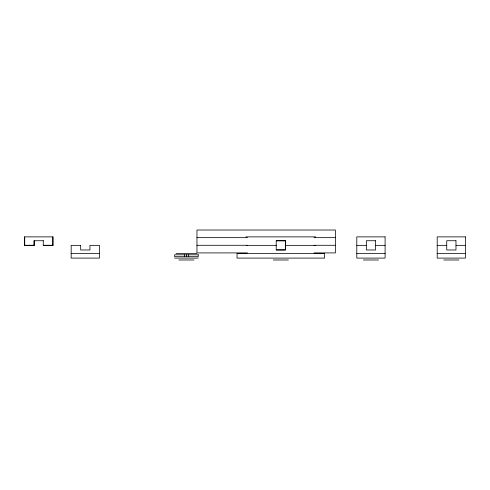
<?xml version="1.0" encoding="UTF-8"?>
<svg xmlns="http://www.w3.org/2000/svg" width="490" height="490" viewBox="0 0 490 490"><rect width="100%" height="100%" fill="white"/><g stroke="black" fill="none" stroke-linecap="round" stroke-linejoin="round"><path stroke-width="0.73" d="M245.876 236.872L315.719 236.872M196.968 237.65L247.45 237.65M313.992 237.65L335.411 237.65M43.475 240.731L34.024 240.731L34.024 245.349M276.28 240.798L285.382 240.798L285.382 249.9L276.28 249.9M24.5 245.282L34.233 245.282M43.267 245.282L53.006 245.282M196.968 245.282L247.45 245.282M313.992 245.282L335.411 245.282M246.568 245.349L276.795 245.349M285.45 245.349L315.719 245.349M356.8 245.349L366.33 245.349M375.573 245.349L385.097 245.349M437.202 245.349L446.733 245.349M455.976 245.349L465.5 245.349M247.45 252.907L196.968 252.914L196.968 230.018L335.411 230.018L335.411 252.914L313.992 252.907M71.166 253.379L99.464 253.379M176.063 253.379L196.815 253.379M356.8 253.379L385.097 253.379M437.202 253.379L465.5 253.379M174.654 258.095L198.223 258.095M178.868 259.982L194.003 259.982M273.261 259.982L288.396 259.982M363.378 259.982L378.519 259.982M443.781 259.982L458.922 259.982M188.479 254.794L188.479 256.68M186.439 254.794L186.439 256.68M184.399 254.794L184.399 256.68M52.798 236.872L52.798 245.349M43.267 240.731L43.267 245.349L53.006 245.349L53.006 236.872L24.5 236.872L24.5 245.349L34.233 245.349L34.233 240.731M24.708 236.872L24.708 245.349M385.097 236.872L356.8 236.872L356.8 258.095L385.097 258.095L385.097 236.872M465.5 236.872L437.202 236.872L437.202 258.095L465.5 258.095L465.5 236.872M285.45 240.731L276.207 240.731L276.207 249.974L285.45 249.974L285.45 240.731M375.573 240.731L366.33 240.731L366.33 249.974L375.573 249.974L375.573 240.731M455.976 240.731L446.733 240.731L446.733 249.974L455.976 249.974L455.976 240.731M80.691 245.349L71.166 245.349L71.166 258.095L99.464 258.095L99.464 245.349L89.933 245.349L89.933 249.974L80.691 249.974L80.691 245.349M324.631 253.379L237.025 253.379L237.05 258.095L324.613 258.095L324.613 253.379M198.23 254.794L174.648 254.794L174.648 256.68L198.23 256.68L198.23 254.794"/></g></svg>
